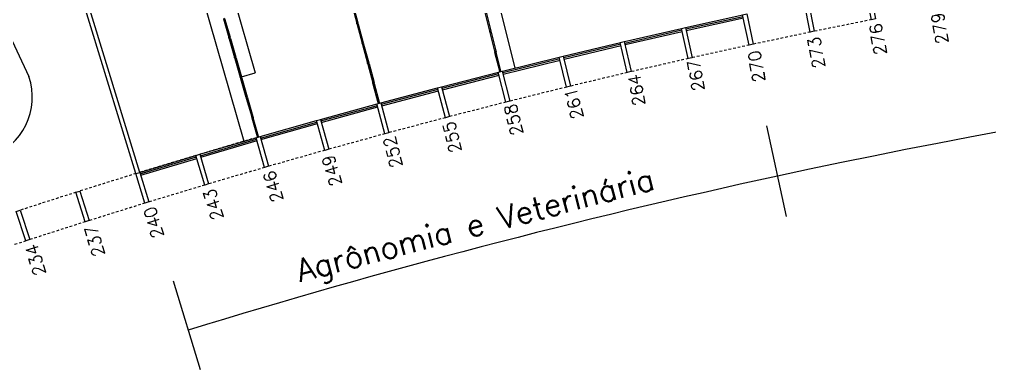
# Model space of a CAD drawing. Header units: millimetres. Extents: x 2958 to 3256, y 1036 to 1150.
# Drawn here: x 3001.71 to 3048.78, y 1043.16 to 1060.13 of the extents above; entities that cross this region are included whole.
import ezdxf

# ---------------------------------------------------------------- set-up
doc = ezdxf.new("R2010")
doc.units = ezdxf.units.MM
doc.linetypes.add('HIDDEN2', pattern=[0.1875, 0.125, -0.0625])
for name, color, linetype in [('ALV', 2, 'Continuous'), ('BANC', 2, 'Continuous'), ('DIV', 2, 'Continuous'), ('ESQ', 1, 'Continuous'), ('ESTR', 3, 'Continuous'), ('NOPILAR1', 2, 'Continuous'), ('PISO', 1, 'Continuous'), ('PROJ', 1, 'HIDDEN2'), ('USO1', 2, 'Continuous')]:
    doc.layers.add(name, color=color, linetype=linetype)
doc.styles.add('1', font='romans.shx')
doc.styles.add('NOPILAR', font='simplex.shx', dxfattribs={"height": 0.6})
doc.dimstyles.new('1-600', dxfattribs={"dimtxt": 1.1, "dimasz": 2.5, "dimexe": 2, "dimexo": 4, "dimgap": 0.2, "dimtad": 1, "dimdec": 0, "dimzin": 4, "dimdsep": 46, "dimlunit": 6, "dimtxsty": '1', "dimblk1": 'NONE', "dimblk2": 'NONE', "dimsah": 1, "dimcen": 0, "dimclrd": 2, "dimclre": 2, "dimclrt": 2, "dimadec": 0, "dimazin": 0, "dimtfac": 1, "dimtdec": 0, "dimtmove": 2, "dimatfit": 3, "dimldrblk": 'NONE', "dimfxl": 1, "dimtolj": 1, "dimtzin": 0, "dimarcsym": 0})

# ---------------------------------------------------------------- blocks, each defined once
blk = doc.blocks.new('PILAR-SLC')
blk.add_lwpolyline([(0.197, -72.501), (0.197, -74.001), (-0.003, -74.001), (-0.003, -72.501)], close=True)
blk = doc.blocks.new('DIVMT-SLC')
for p, q in [((-0.03, 0.03), (-0.03, 0.006)), ((-0.008, 0.03), (-0.03, 0.03)), ((-0.0185, 0.006), (-0.03, 0.006)), ((-0.0185, -0.006), (-0.0185, 0.006)), ((-0.008, 0.03), (-0.008, 0.02)), ((-0.008, 0.02), (0.008, 0.02)), ((-0.0051, 0), (0.0051, 0)), ((0.0051, 0), (-0.0051, 0)), ((-0.0051, 0), (0.0051, 0)), ((0, -0.0051), (0, 0.0051)), ((0, 0.0051), (0, -0.0051)), ((0.008, 0.03), (0.008, 0.02)), ((0.008, 0.03), (0.03, 0.03)), ((0.0205, 0.006), (0.03, 0.006)), ((0.0205, -0.006), (0.0205, 0.006)), ((0.0205, 0.006), (0.0205, -0.006)), ((0.0205, 0.006), (0.03, 0.006)), ((0.97, 0.03), (0.03, 0.03)), ((0.03, 0.006), (0.03, 0.03)), ((0.03, -0.03), (0.03, 0.03)), ((0.03, -0.005), (0.03, 0.005)), ((0.97, -0.03), (0.97, 0.03)), ((0.97, 0.03), (0.97, 0.009)), ((0.97, 0.009), (0.97, 0.027)), ((0.9795, 0.006), (0.97, 0.006)), ((0.97, -0.005), (0.97, 0.005)), ((0.9795, 0.006), (0.9795, -0.006)), ((1.0051, 0), (0.9949, 0)), ((1, 0.0051), (1, -0.0051)), ((-0.0185, -0.006), (-0.03, -0.006)), ((-0.03, -0.03), (-0.03, -0.006)), ((-0.008, -0.03), (-0.03, -0.03)), ((-0.008, -0.03), (-0.008, -0.02)), ((-0.008, -0.02), (0.008, -0.02)), ((0.008, -0.03), (0.008, -0.02)), ((0.008, -0.03), (0.03, -0.03)), ((0.0205, -0.006), (0.03, -0.006)), ((0.0205, -0.006), (0.03, -0.006)), ((0.03, -0.006), (0.03, -0.03)), ((0.97, -0.03), (0.03, -0.03)), ((0.9795, -0.006), (0.97, -0.006)), ((0.97, -0.009), (0.97, -0.027))]:
    blk.add_line(p, q)
blk = doc.blocks.new('DIVINI-SLC')
for p, q in [((-0.005, 0), (0.005, 0)), ((-0.005, 0), (0.005, 0)), ((0.008, 0.02), (0, 0.02)), ((0, 0.001), (0, 0.02)), ((0, -0.005), (0, 0.005)), ((0, -0.005), (0, 0.005)), ((0, -0.02), (0, 0.001)), ((0.008, 0.03), (0.03, 0.03)), ((0.008, 0.03), (0.008, 0.02)), ((0.02, 0.006), (0.03, 0.006)), ((0.02, 0.006), (0.02, -0.006)), ((0.02, -0.006), (0.02, 0.006)), ((0.02, 0.006), (0.03, 0.006)), ((0.02, -0.004), (0.02, 0.004)), ((0.023, 0.006), (0.027, 0.006)), ((0.03, -0.03), (0.03, 0.03)), ((0.03, 0.03), (0.03, -0.03)), ((0.03, 0.03), (0.97, 0.03)), ((0.03, 0.009), (0.03, 0.027)), ((0.03, 0.009), (0.03, 0.027)), ((0.03, -0.005), (0.03, 0.005)), ((0.03, 0.005), (0.03, -0.005)), ((0.97, 0.03), (0.97, -0.03)), ((0.98, 0.006), (0.97, 0.006)), ((0.97, 0.005), (0.97, -0.005)), ((0.98, -0.006), (0.98, 0.006)), ((0.995, 0), (1.005, 0)), ((1.005, 0), (0.995, 0)), ((1, -0.005), (1, 0.005)), ((0, -0.02), (0.008, -0.02)), ((0.008, -0.03), (0.008, -0.02)), ((0.008, -0.03), (0.03, -0.03)), ((0.02, -0.006), (0.03, -0.006)), ((0.02, -0.006), (0.03, -0.006)), ((0.023, -0.006), (0.027, -0.006)), ((0.03, -0.009), (0.03, -0.027)), ((0.03, -0.009), (0.03, -0.027)), ((0.03, -0.03), (0.03, -0.009)), ((0.03, -0.03), (0.97, -0.03)), ((0.98, -0.006), (0.97, -0.006))]:
    blk.add_line(p, q)
blk = doc.blocks.new('*D90')
at = {"layer": 'DEFPOINTS', "color": 0, "transparency": 16777216}
for p in [(3139.88, 1067.386), (3139.765, 1065.89), (3036.797, 1060.353), (3105.505, 1060.368), (3037.114, 1058.887)]:
    blk.add_point(p, dxfattribs=at)
at = {"layer": 'USO1', "color": 2, "lineweight": -2, "transparency": 16777216}
for p, q in [((3139.459, 1061.902), (3139.114, 1057.415)), ((3037.959, 1054.977), (3038.91, 1050.579))]:
    blk.add_line(p, q, dxfattribs=at)
blk.add_arc((3112.461, 710.251), 350.185, 85.60976, 102.19512, dxfattribs=at)
at = {"layer": 'USO1', "color": 2, "transparency": 16777216, "insert": (3088.577, 1060.373), "char_height": 1.1, "attachment_point": 5, "rotation": 3.9024, "style": '1'}
blk.add_mtext('\\A1;Geociências', dxfattribs=at)
blk = doc.blocks.new('_NONE')
at = {"color": 0, "linetype": 'ByBlock'}
blk.add_circle((0, 0), 0.25, dxfattribs=at)
blk = doc.blocks.new('*D91')
at = {"layer": 'DEFPOINTS', "color": 0, "transparency": 16777216}
for p in [(3036.797, 1060.353), (3037.114, 1058.887), (3007.55, 1052.716), (3007.991, 1051.282), (3028.889, 1050.315)]:
    blk.add_point(p, dxfattribs=at)
at = {"layer": 'USO1', "color": 2, "lineweight": -2, "transparency": 16777216}
for p, q in [((3037.959, 1054.977), (3038.91, 1050.577)), ((3009.165, 1047.458), (3010.487, 1043.155))]:
    blk.add_line(p, q, dxfattribs=at)
blk.add_arc((3111.82, 713.216), 347.15, 102.19512, 107.07317, dxfattribs=at)
at = {"layer": 'USO1', "color": 2, "transparency": 16777216, "insert": (3023.878, 1050.007), "char_height": 1.1, "attachment_point": 5, "rotation": 14.6341, "style": '1'}
blk.add_mtext('\\A1;Agrônomia e Veterinária', dxfattribs=at)

msp = doc.modelspace()

# ---------------------------------------------------------------- linework, layer by layer
at = {"layer": 'ALV'}
for p, q in [((3007.364, 1052.659), (3002.602, 1068.164)), ((3007.556, 1052.717), (3002.829, 1068.106))]:
    msp.add_line(p, q, dxfattribs=at)
at = {"layer": 'BANC'}
for p, q in [((3025.755, 1057.777), (3022.121, 1072.461)), ((3010.648, 1066.212), (3013.152, 1057.538)), ((3009.518, 1064.914), (3012.603, 1054.223)), ((3012.483, 1057.345), (3013.152, 1057.538))]:
    msp.add_line(p, q, dxfattribs=at)
at = {"layer": 'ESQ'}
for p, q in [((3034.025, 1059.742), (3036.802, 1060.354)), ((3034.042, 1059.668), (3036.819, 1060.281)), ((3034.058, 1059.595), (3036.835, 1060.208)), ((3031.059, 1059.062), (3033.83, 1059.698)), ((3031.076, 1058.988), (3033.847, 1059.625)), ((3031.092, 1058.915), (3033.864, 1059.551)), ((3028.098, 1058.356), (3030.864, 1059.016)), ((3028.115, 1058.283), (3030.881, 1058.943)), ((3028.133, 1058.21), (3030.899, 1058.87)), ((3025.143, 1057.626), (3027.904, 1058.309)), ((3025.161, 1057.553), (3027.922, 1058.236)), ((3025.179, 1057.48), (3027.94, 1058.163)), ((3022.195, 1056.87), (3024.949, 1057.577)), ((3022.214, 1056.798), (3024.968, 1057.504)), ((3022.232, 1056.725), (3024.987, 1057.432)), ((3019.253, 1056.09), (3022.001, 1056.82)), ((3019.272, 1056.017), (3022.021, 1056.747)), ((3019.292, 1055.945), (3022.04, 1056.675)), ((3016.318, 1055.284), (3019.06, 1056.037)), ((3016.338, 1055.212), (3019.08, 1055.965)), ((3016.358, 1055.139), (3019.1, 1055.893)), ((3013.39, 1054.453), (3016.125, 1055.23)), ((3013.41, 1054.381), (3016.146, 1055.158)), ((3013.431, 1054.309), (3016.166, 1055.086)), ((3010.469, 1053.598), (3013.198, 1054.398)), ((3010.49, 1053.526), (3013.219, 1054.326)), ((3010.511, 1053.454), (3013.24, 1054.254)), ((3007.556, 1052.717), (3010.277, 1053.541)), ((3007.577, 1052.646), (3010.299, 1053.469)), ((3007.599, 1052.574), (3010.321, 1053.397))]:
    msp.add_line(p, q, dxfattribs=at)
at = {"layer": 'PISO'}
msp.add_line((2997.823, 1066.585), (3002.174, 1057.367), dxfattribs=at)
msp.add_arc((2999.244, 1056.371), 3.095, 199.2679, 18.7801, dxfattribs=at)
at = {"layer": 'PROJ'}
for p, q in [((3043.054, 1060.12), (3040.28, 1059.557)), ((3040.084, 1059.516), (3037.315, 1058.93)), ((3037.119, 1058.888), (3034.355, 1058.278)), ((3034.16, 1058.234), (3031.4, 1057.601)), ((3031.206, 1057.555), (3028.452, 1056.899)), ((3028.258, 1056.851), (3025.51, 1056.171)), ((3025.316, 1056.122), (3022.574, 1055.419)), ((3022.38, 1055.368), (3019.644, 1054.642)), ((3013.198, 1054.398), (3010.469, 1053.598)), ((3019.451, 1054.589), (3016.722, 1053.839)), ((3016.529, 1053.785), (3013.806, 1053.012)), ((3010.277, 1053.541), (3007.555, 1052.717)), ((3013.614, 1052.957), (3010.897, 1052.16)), ((3007.364, 1052.659), (3004.649, 1051.812)), ((3010.705, 1052.103), (3007.996, 1051.284)), ((3004.459, 1051.752), (3001.751, 1050.882)), ((3007.805, 1051.225), (3005.102, 1050.382)), ((3004.911, 1050.322), (3002.216, 1049.456)), ((3002.026, 1049.394), (2999.338, 1048.506))]:
    msp.add_line(p, q, dxfattribs=at)

# ---------------------------------------------------------------- block references
at = {"layer": 'DIV'}
for name, p, rotation in [('DIVMT-SLC', (3018.113, 1059.925), 105.1218), ('DIVMT-SLC', (3024.558, 1059.541), 104.1462), ('DIVMT-SLC', (3011.908, 1059.23), 106.0974), ('DIVMT-SLC', (3018.374, 1058.96), 105.1218), ('DIVMT-SLC', (3024.802, 1058.571), 104.1462), ('DIVMT-SLC', (3012.185, 1058.269), 106.0974), ('DIVMT-SLC', (3018.635, 1057.994), 105.1218), ('DIVINI-SLC', (3025.047, 1057.601), 104.1462), ('DIVMT-SLC', (3012.462, 1057.308), 106.0974), ('DIVMT-SLC', (3018.896, 1057.029), 105.1218), ('DIVMT-SLC', (3012.74, 1056.347), 106.0974), ('DIVINI-SLC', (3019.157, 1056.064), 105.1218), ('DIVMT-SLC', (3013.017, 1055.386), 106.0974), ('DIVINI-SLC', (3013.294, 1054.426), 106.0974)]:
    msp.add_blockref(name, p, dxfattribs=dict(at, rotation=rotation))
at = {"layer": 'ESTR'}
for p, rotation in [((3028.654, 1132.706), 11.21951219512195), ((3025.066, 1131.978), 11.70731707317074), ((3021.485, 1131.219), 12.19512195121951), ((3017.91, 1130.429), 12.6829268292683), ((3014.342, 1129.61), 13.17073170731707), ((3010.781, 1128.759), 13.65853658536586), ((3007.228, 1127.879), 14.14634146341464), ((3003.682, 1126.968), 14.63414634146343), ((3000.144, 1126.028), 15.1219512195122), ((2996.614, 1125.057), 15.60975609756098), ((2993.093, 1124.056), 16.09756097560975), ((2989.58, 1123.025), 16.58536585365854), ((2986.076, 1121.964), 17.07317073170732), ((2982.581, 1120.874), 17.5609756097561), ((2979.096, 1119.753), 18.04878048780487)]:
    msp.add_blockref('PILAR-SLC', p, dxfattribs=dict(at, rotation=rotation))

# ---------------------------------------------------------------- texts
at = {"layer": 'NOPILAR1', "style": 'NOPILAR'}
for s, rotation, p in [('279', 100.1605, (3046.795, 1058.997)), ('279', 100.1605, (3046.795, 1058.997)), ('276', 100.1605, (3043.798, 1058.46)), ('276', 100.1605, (3043.798, 1058.46)), ('273', 100.1605, (3040.809, 1057.814)), ('273', 100.1605, (3040.809, 1057.814)), ('270', 100.1605, (3037.91, 1057.14)), ('270', 100.1605, (3037.911, 1057.14)), ('267', 100.1605, (3034.966, 1056.711)), ('267', 100.1605, (3034.966, 1056.711)), ('264', 100.1605, (3032.089, 1055.993)), ('264', 100.1605, (3032.089, 1055.993)), ('261', 104.1772, (3029.09, 1055.384)), ('261', 104.1772, (3029.09, 1055.384)), ('258', 104.1772, (3026.164, 1054.592)), ('258', 104.1772, (3026.164, 1054.592)), ('255', 104.1772, (3023.184, 1053.746)), ('255', 104.1772, (3023.184, 1053.746)), ('252', 104.1772, (3020.308, 1053.028)), ('252', 104.1772, (3020.308, 1053.028)), ('249', 106.6635, (3017.383, 1052.149)), ('249', 106.6635, (3017.382, 1052.149)), ('246', 106.6635, (3014.535, 1051.377)), ('246', 106.6635, (3014.535, 1051.377)), ('243', 106.6635, (3011.633, 1050.505)), ('243', 106.6635, (3011.633, 1050.505)), ('240', 106.6635, (3008.738, 1049.631)), ('240', 106.6635, (3008.738, 1049.631)), ('237', 106.6635, (3005.875, 1048.732)), ('237', 106.6635, (3005.875, 1048.732)), ('234', 106.6635, (3003.013, 1047.81)), ('234', 106.6635, (3003.013, 1047.81))]:
    msp.add_text(s, height=0.6, rotation=rotation, dxfattribs=at).set_placement(p)

# ---------------------------------------------------------------- dimensions: what is measured, and where the dimension line sits
at = {"layer": 'USO1'}
for base, line1, line2, text, picture, middle in [((3105.505, 1060.368), ((3037.114, 1058.887), (3036.797, 1060.353)), ((3139.88, 1067.386), (3139.765, 1065.89)), 'Geociências', '*D90', (3088.577, 1060.373)), ((3028.889, 1050.315), ((3007.55, 1052.716), (3007.991, 1051.282)), ((3037.114, 1058.887), (3036.797, 1060.353)), 'Agrônomia e Veterinária', '*D91', (3023.878, 1050.007))]:
    dim = msp.add_angular_dim_2l(base=base, line1=line1, line2=line2, text=text, dimstyle='1-600', override={"dimazin": 1}, dxfattribs=at)
    dim.commit()
    dim.dimension.update_dxf_attribs({"geometry": picture, "text_midpoint": middle})

doc.saveas('drawing.dxf')
